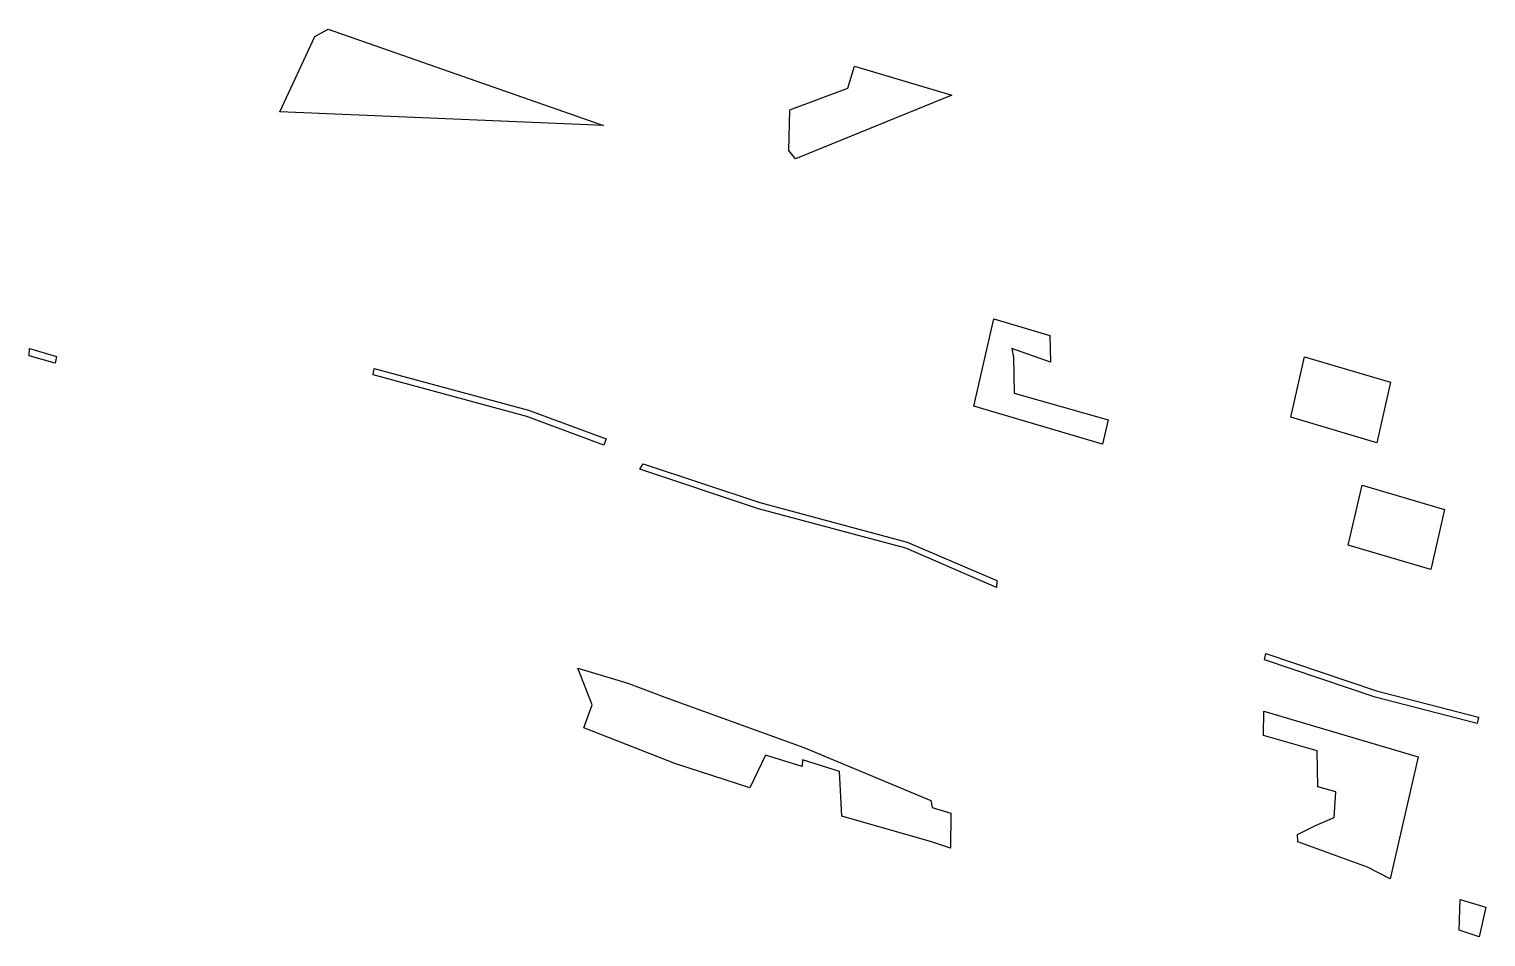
# Model space of a CAD drawing. Header units: metres. Extents: x 256831 to 257425, y 386057 to 386427.
import ezdxf

# ---------------------------------------------------------------- set-up
doc = ezdxf.new("R2010")
doc.units = ezdxf.units.M

msp = doc.modelspace()

# ---------------------------------------------------------------- linework, layer by layer
for points in [[(256952.976334, 386426.993716, -120.415248), (257065.377504, 386387.725281, -114.584637), (256933.285074, 386393.315868, -70.252066), (256947.568143, 386423.953811, -114.474822), (256952.976334, 386426.993716, -120.415248)], [(257167.762101, 386411.855987, -184.869278), (257207.4402, 386400.094063, -185.461328), (257143.656595, 386374.111144, -127.856122), (257140.911229, 386377.428118, -130.974229), (257141.369541, 386394.100778, -152.194029), (257165.009808, 386402.922754, -172.524487), (257167.762101, 386411.855987, -184.869278)], [(257247.470518, 386302.01004, -77.248784), (257247.801661, 386291.143137, -63.663185), (257232.004872, 386296.717533, -64.552828), (257232.684037, 386293.134079, -60.294596), (257232.961168, 386278.540806, -41.985169), (257271.226628, 386267.538543, -42.986377), (257268.975586, 386257.712519, -29.709853), (257216.518728, 386273.21212, -28.86355), (257224.660076, 386308.749916, -76.880776), (257247.470518, 386302.01004, -77.248784)], [(256830.912952, 386293.682579, 95.314718), (256831.041309, 386296.732928, 91.415131), (256842.120307, 386293.39179, 91.321692), (256841.500614, 386290.686767, 94.976609), (256830.912952, 386293.682579, 95.314718)], [(257380.87416, 386258.275293, -73.952145), (257345.810897, 386268.635551, -73.386459), (257351.463438, 386293.30946, -106.724841), (257386.526702, 386282.949201, -107.290528), (257380.87416, 386258.275293, -73.952145)], [(256971.721219, 386288.502284, 47.07361), (257034.640561, 386271.513442, 44.036548), (257066.448989, 386259.805808, 46.437532), (257065.496295, 386257.331535, 49.930782), (257034.052854, 386268.948046, 47.502808), (256971.256608, 386285.903651, 50.533928), (256971.721219, 386288.502284, 47.07361)], [(257129.136019, 386233.901182, 54.74289), (257189.291422, 386217.747385, 51.727231), (257225.804146, 386202.014099, 57.378614), (257225.669224, 386199.253598, 60.914955), (257188.703716, 386215.181988, 55.19349), (257128.548313, 386231.335786, 58.209149), (257080.17622, 386247.494511, 56.634513), (257081.569409, 386249.657167, 53.363168), (257129.136019, 386233.901182, 54.74289)], [(257402.946801, 386206.477654, -17.168597), (257369.263977, 386216.430029, -16.625181), (257374.874336, 386240.919805, -49.714771), (257408.557159, 386230.96743, -50.258187), (257402.946801, 386206.477654, -17.168597)], [(257380.809148, 386157.070775, 53.796916), (257422.43168, 386146.225577, 51.291479), (257421.801879, 386143.671149, 54.760272), (257380.221441, 386154.505378, 57.263175), (257335.085412, 386169.659336, 55.697661), (257335.673118, 386172.224732, 52.231402), (257380.809148, 386157.070775, 53.796916)], [(257125.062746, 386117.46142, 203.278719), (257094.446165, 386127.444688, 202.590284), (257057.26015, 386141.874415, 198.84597), (257060.710944, 386151.363142, 185.528385), (257054.852082, 386166.244662, 169.026649), (257075.208604, 386160.229853, 168.69823), (257090.367234, 386154.4422, 170.105276), (257147.127391, 386133.860536, 173.998604), (257198.881539, 386112.292306, 181.084505), (257199.399751, 386109.395751, 184.538462), (257207.087343, 386107.168599, 184.358496), (257206.91414, 386092.803995, 202.554527), (257199.165197, 386095.412902, 202.276574), (257162.600043, 386105.857294, 203.320363), (257161.606524, 386124.177695, 180.585863), (257146.544568, 386128.875459, 180.516687), (257146.413154, 386126.159731, 183.995158), (257131.454133, 386130.734698, 184.040912), (257125.062746, 386117.46142, 203.278719)], [(257348.69715, 386095.393233, 144.128782), (257348.581313, 386098.403922, 140.374247), (257355.913461, 386102.036669, 132.937153), (257363.468381, 386105.304958, 125.873354), (257364.211394, 386115.808733, 112.328154), (257356.8854, 386117.913076, 112.522438), (257356.588732, 386132.529656, 94.191197), (257334.632204, 386138.817091, 94.798004), (257334.801386, 386148.68029, 82.284473), (257397.806854, 386130.063856, 81.267986), (257386.402769, 386080.283884, 148.528661), (257377.173145, 386085.091112, 146.052377), (257348.69715, 386095.393233, 144.128782)], [(257414.586956, 386059.371636, 163.956144), (257414.966108, 386071.844179, 148.067839), (257425.417523, 386068.756065, 147.899223), (257422.647307, 386056.663793, 164.23781), (257414.586956, 386059.371636, 163.956144)]]:
    msp.add_polyline3d(points)

doc.saveas('drawing.dxf')
